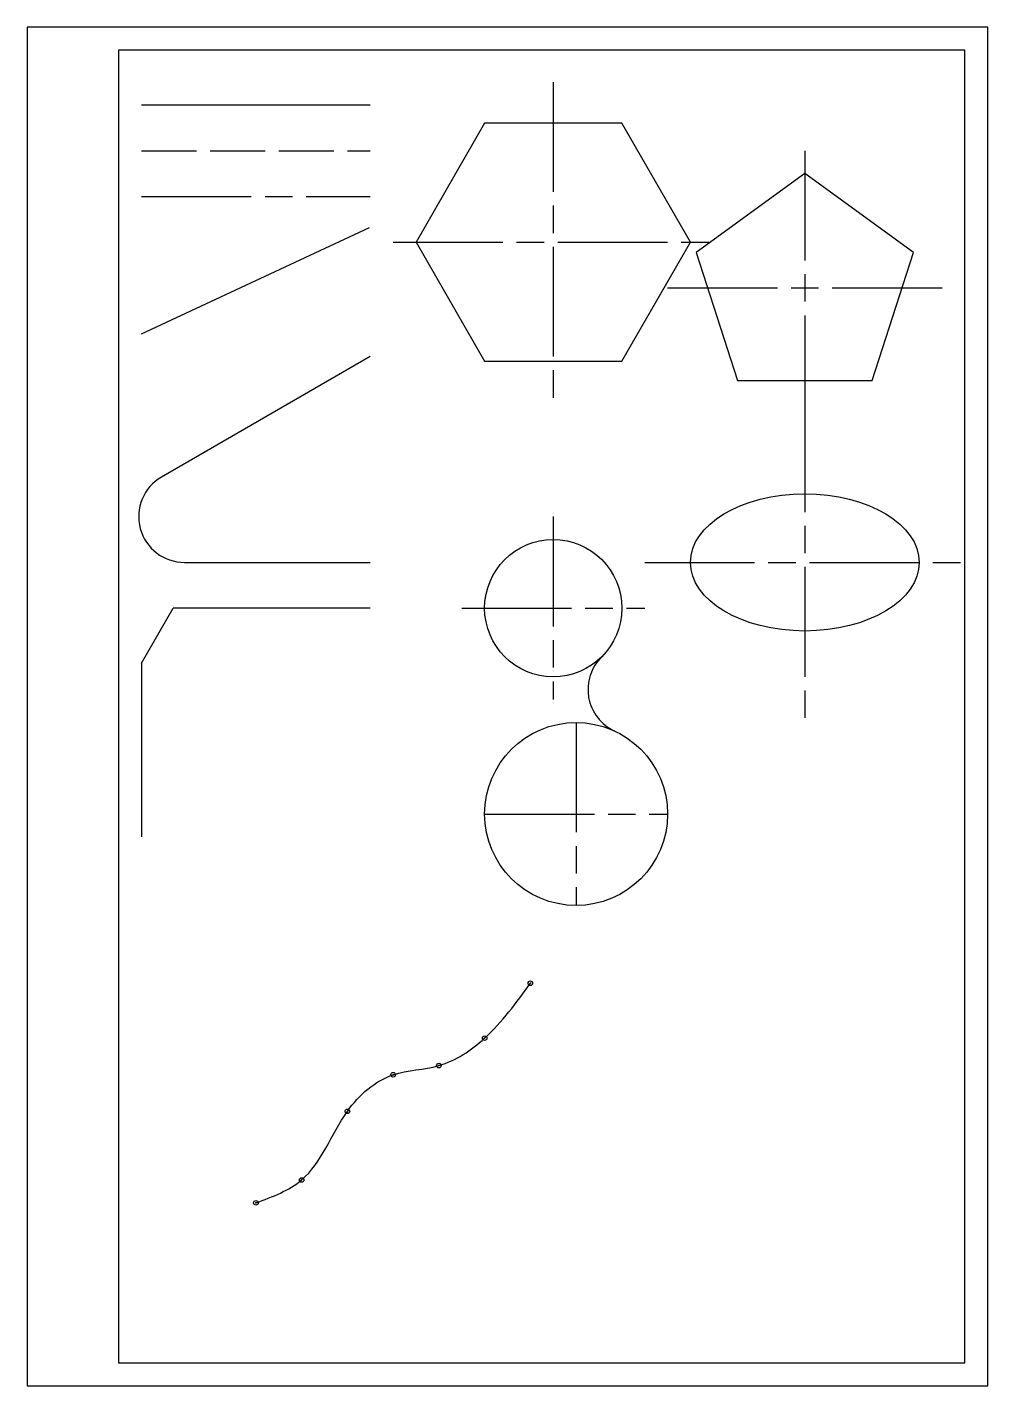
# Model space of a CAD drawing. Header units: millimetres. Extents: x 0 to 210, y 0 to 297.
import ezdxf

# ---------------------------------------------------------------- set-up
doc = ezdxf.new("R2010")
doc.units = ezdxf.units.MM
doc.header["$PDMODE"] = 32
doc.linetypes.add('ACAD_ISO02W100', pattern=[15, 12, -3])
doc.linetypes.add('ACAD_ISO08W100', pattern=[36, 24, -3, 6, -3])

msp = doc.modelspace()

# ---------------------------------------------------------------- linework, layer by layer
at = {"linetype": 'ACAD_ISO08W100'}
for p, q in [((115, 285), (115, 215)), ((170, 270), (170, 210)), ((25, 260), (75, 260)), ((80, 250), (150, 250)), ((140, 240), (200, 240)), ((170, 215), (170, 145)), ((115, 190), (115, 150)), ((135, 180), (205, 180)), ((95, 170), (135, 170)), ((120, 145), (120, 105)), ((100, 125), (140, 125))]:
    msp.add_line(p, q, dxfattribs=at)
for p, q in [((25, 280), (75, 280)), ((25, 230), (74.85, 253.24)), ((75, 225), (29.38, 198.66)), ((34.38, 180), (75, 180)), ((25, 158), (31.93, 170)), ((75, 170), (31.93, 170)), ((25, 158), (25, 120))]:
    msp.add_line(p, q)
at = {"linetype": 'ACAD_ISO02W100'}
msp.add_line((25, 270), (75, 270), dxfattribs=at)
for points in [[(0, 0), (210, 0), (210, 297), (0, 297)], [(20, 5), (205, 5), (205, 292), (20, 292)], [(100, 275.98), (85, 250), (100, 224.02), (130, 224.02), (145, 250), (130, 275.98)], [(170, 265), (146.22, 247.73), (155.31, 219.77), (184.69, 219.77), (193.78, 247.73)]]:
    msp.add_lwpolyline(points, close=True)
for centre, radius in [((115, 170), 15), ((120, 125), 20)]:
    msp.add_circle(centre, radius)
for centre, start, end in [((34.38, 190), 120, 270), ((132.59, 152.23), 134.706, 245.1933)]:
    msp.add_arc(centre, 10, start, end)
msp.add_ellipse((170, 180), major_axis=(25, 0), ratio=0.6)
msp.add_spline([(50, 40), (60, 45), (70, 60), (80, 68), (90, 70), (100, 76), (110, 88)], degree=3)
for p in [(110, 88), (100, 76), (80, 68), (90, 70), (70, 60), (60, 45), (50, 40)]:
    msp.add_point(p)

doc.saveas('drawing.dxf')
